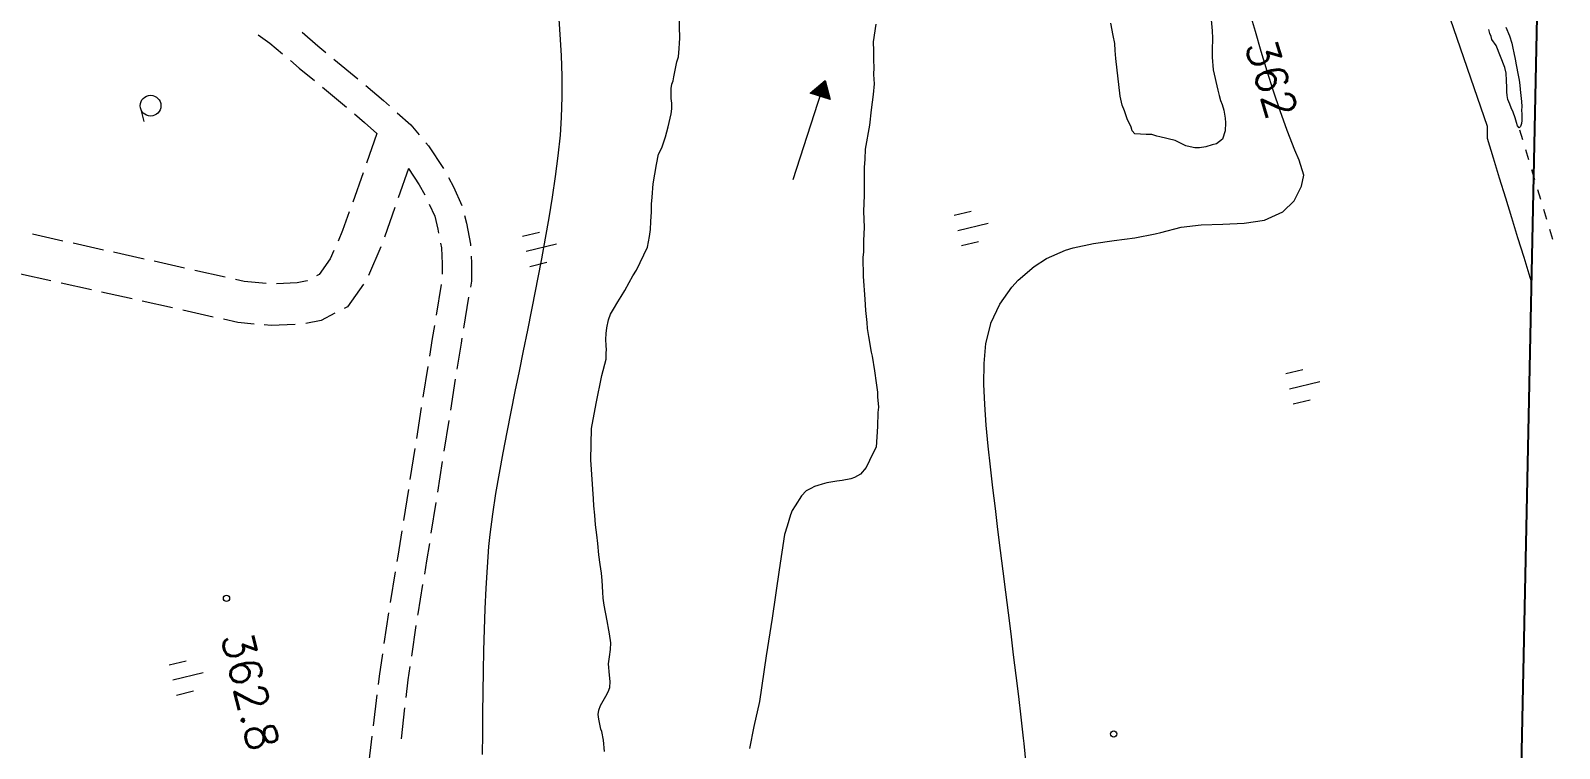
# Model space of a CAD drawing. Header units: millimetres. Extents: x 432273 to 1023813, y -32657 to 705940.
# Drawn here: x 825289 to 1009156, y 452578 to 538938 of the extents above; entities that cross this region are included whole.
import ezdxf

# ---------------------------------------------------------------- set-up
doc = ezdxf.new("R2010")
doc.units = ezdxf.units.MM
doc.header["$LTSCALE"] = 100
doc.linetypes.add('56301', pattern=[0.5, 0.25, -0.25])
doc.layers.get('Defpoints').update_dxf_attribs({"color": 153})
doc.layers.add('D-BGD', color=7, linetype='Continuous', lineweight=13)
doc.styles.add('BIGFONT', font='txt', dxfattribs={"height": 0.2, "bigfont": 'BIGFONT'})

# ---------------------------------------------------------------- blocks, each defined once
blk = doc.blocks.new('21311212131313131')
at = {"layer": 'D-BGD', "linetype": 'Continuous'}
for p, q in [((2514047.6056, -985329.1377, 360603.9805), (2512860.2592, -985715.4349, 360559.9805)), ((2509296.3827, -986875.6007, 360427.9805), (2508107.679, -987262.2949, 360383.9805)), ((2511671.5556, -986102.1291, 360515.9805), (2510483.729, -986489.3035, 360471.9805)), ((2502168.6297, -989195.9322, 360163.9805), (2500981.2833, -989582.2294, 360119.9805)), ((2504545.1599, -988422.0637, 360251.9805), (2503356.4562, -988808.7578, 360207.9805)), ((2506920.3327, -987648.5921, 360339.9805), (2505732.5062, -988035.7664, 360295.9805)), ((2532673.7807, -1016637.0307), (2531710.9949, -1013012.4816)), ((2534486.7339, -1016155.4393), (2533947.8505, -1014126.4361)), ((2530862.1849, -1017118.2251), (2530322.9044, -1015087.8645)), ((2514460.9307, -1056891.0271), (2513499.5023, -1053266.0811)), ((2512648.9379, -1057370.8642), (2512111.4118, -1055341.464)), ((2516274.2809, -1056410.7931), (2515735.8776, -1054380.9127)), ((2508735.1546, -1076842.3004), (2496772.7257, -1073216.6791)), ((2498568.0716, -1073760.6036), (2496772.7257, -1073216.6791)), ((2518051.332, -1108767.4257), (2517089.9035, -1105142.4796)), ((2519864.6822, -1108287.1916), (2519326.2789, -1106257.3112)), ((2516239.3392, -1109247.2627), (2515701.813, -1107217.8625)), ((2523727.7413, -1115556.0876, 363241.9804), (2527437.2241, -1116097.9067, 363320.9804)), ((2533626.595, -1116959.8742, 363296.9804), (2537341.3982, -1117466.9846, 363242.9804)), ((2538580.5708, -1117635.7567, 363224.9804), (2542295.374, -1118142.8671, 363170.9804)), ((2522259.6128, -1118879.3181, 363215.9804), (2525968.6154, -1119422.0144, 363297.9804)), ((2543533.1892, -1118312.0363, 363153.9804), (2547248.8696, -1118819.6269, 363099.9804)), ((2548486.6848, -1118988.796, 363081.9804), (2552202.3651, -1119496.3866, 363027.9804)), ((2532156.6931, -1120294.6743, 363310.9804), (2535871.016, -1120802.6619, 363256.9804)), ((2537110.1886, -1120971.434, 363238.9804), (2540824.5116, -1121479.4216, 363185.9804)), ((2563336.7996, -1121069.2591, 363084.9804), (2567053.4145, -1121539.74, 362911.9804)), ((2508371.9289, -1123112.5603, 362689.9804), (2511936.0886, -1124275.9477, 362632.9804)), ((2542063.204, -1121649.0709, 363167.9804), (2545778.8844, -1122156.6615, 363113.9804)), ((2547016.6996, -1122325.8306, 363095.9804), (2550732.38, -1122833.4212, 363041.9804)), ((2573261.8898, -1122225.1997, 362830.9804), (2576994.2353, -1122585.7281, 362886.9804)), ((2513125.0467, -1124663.4789, 362613.9804), (2516689.2064, -1125826.8663, 362556.9804)), ((2556920.7905, -1123697.143, 363029.9804), (2560630.2733, -1124238.9621, 363127.9804)), ((2561867.5252, -1124411.2429, 363130.9804), (2565583.6599, -1124882.6011, 362960.9804)), ((2504271.0036, -1127000.9673, 362459.9804), (2507832.5959, -1128173.2095, 362483.9804)), ((2517874.2398, -1126223.6493, 362538.9804), (2521342.7906, -1127647.0673, 362495.9804)), ((2571786.898, -1125600.5349, 362813.9804), (2575519.6405, -1125962.4207, 362869.9804)), ((2576763.7556, -1126082.5968, 362887.9804), (2580495.6209, -1126444.0025, 362943.9804)), ((2509020.5104, -1128564.7295, 362491.9804), (2512582.1027, -1129736.9718, 362516.9804)), ((2495406.3762, -1132350.3429, 362375.9804), (2497749.0041, -1129422.6231, 362430.9804)), ((2498839.1805, -1133664.1289, 362392.9804), (2501179.1769, -1130734.9685, 362447.9804)), ((2521910.1757, -1144880.4044, 362527.9804), (2521172.2374, -1148556.6267, 362604.9804)), ((2526739.1122, -1146222.0205, 362540.9804), (2526002.5313, -1149897.8458, 362617.9804)), ((2570490.3493, -1150151.7255), (2569528.9208, -1146526.7795)), ((2568678.3565, -1150631.5626), (2568140.8304, -1148602.1624)), ((2572303.6995, -1149671.4915), (2571765.2962, -1147641.6111)), ((2520927.0306, -1149781.3171, 362629.9804), (2520189.0923, -1153457.5394, 362706.9804)), ((2525756.8442, -1151123.4133, 362642.9804), (2525020.2633, -1154799.2387, 362718.9804)), ((2501798.527, -1155489.0853), (2503409.4008, -1155062.1736)), ((2519943.4052, -1154683.1069, 362732.9804), (2519205.9471, -1158358.452, 362808.9804)), ((2524774.5762, -1156024.8062, 362744.9804), (2524037.9953, -1159700.6316, 362820.9804)), ((2518960.2601, -1159584.0196, 362834.9804), (2518222.3218, -1163260.2419, 362911.9804)), ((2523792.3082, -1160926.1991, 362845.9804), (2523054.8501, -1164601.5442, 362922.9804)), ((2517976.6347, -1164485.8094, 362936.9804), (2517239.1766, -1168161.1545, 363013.9804)), ((2522809.1631, -1165827.1117, 362947.9804), (2522072.5821, -1169502.9371, 363024.9804))]:
    blk.add_line(p, q, dxfattribs=at)
for points, elevation in [([(2525525.8101, -1052689.1495), (2523240.8329, -1051677.6759), (2521149.597, -1050270.6465), (2520282.4201, -1049522.3123), (2518624.4474, -1047657.044), (2517628.3169, -1046165.4933), (2516553.5574, -1043901.2735), (2516247.6981, -1042981.4093), (2515684.7639, -1040552.7668), (2515293.484, -1038081.2897), (2514911.8079, -1035592.2693), (2514389.5943, -1033151.7176), (2514199.8803, -1032477.8419), (2513510.8144, -1030071.3532), (2513179.2715, -1027678.1799), (2513043.5838, -1025073.0142), (2512888.6884, -1022502.9351), (2512451.8858, -1020052.1387), (2511418.4879, -1017878.9641), (2510040.6335, -1016543.2557), (2508286.9477, -1015685.8261), (2506948.9244, -1015443.5587), (2505158.6885, -1016048.1702), (2503970.2995, -1016594.642), (2501620.0278, -1017576.6919), (2499264.3132, -1018464.5592), (2496901.4914, -1019302.9342), (2494526.7605, -1020100.5885), (2492161.6334, -1020880.6995), (2489788.5669, -1021633.6635), (2487415.5004, -1022386.6274)], 361999.9804), ([(2471439.1604, -1004235.2667), (2500613.6429, -993529.5689), (2502020.7487, -993479.0435), (2504398.6172, -992717.3079), (2506777.3178, -991933.2271), (2509151.2165, -991157.918), (2511521.1455, -990369.0353), (2513891.0745, -989580.1527), (2516261.0035, -988791.27), (2518635.7344, -987993.6157), (2519261.7849, -987785.2211)], 361999.9804), ([(2578487.892, -1047344.6128), (2575992.5965, -1047654.4514), (2575358.8006, -1047729.3021), (2572857.871, -1048070.2575), (2570356.9414, -1048411.2129), (2567855.1797, -1048774.5135), (2565353.4179, -1049137.8141), (2562851.6561, -1049501.1148), (2560345.0924, -1049873.187), (2557843.3306, -1050236.4876), (2555336.7669, -1050608.5599), (2552835.0052, -1050971.8605), (2550319.6698, -1051339.1308), (2547822.71, -1051693.6598), (2545325.7501, -1052048.1888), (2542824.8206, -1052389.1442), (2540324.7232, -1052707.7545), (2537830.26, -1052995.2479), (2535337.4611, -1053238.0509), (2532870.3363, -1053392.3054), (2530416.9764, -1053417.2907), (2527984.6798, -1053237.1996), (2525614.3586, -1052714.8235), (2525525.8101, -1052689.1495)], 361999.9804), ([(2489418.7527, -1105463.4403), (2491910.7193, -1105242.9824), (2494405.8235, -1105058.4433), (2496899.2632, -1104918.5946), (2499385.4044, -1104854.553), (2501873.0187, -1104871.1206), (2504017.3244, -1104973.3574), (2506502.2508, -1105182.26), (2508989.4824, -1105449.4266), (2511470.2478, -1105770.0551), (2513954.1506, -1106126.6024), (2516428.4496, -1106500.693), (2518910.6881, -1106901.9306), (2521383.3227, -1107320.7116), (2522624.0258, -1107532.503), (2525087.0565, -1107968.8272), (2527554.057, -1108418.7249), (2530012.2858, -1108863.8208), (2532479.2863, -1109313.7185), (2534937.5152, -1109758.8143), (2537404.5156, -1110208.7121), (2539858.7748, -1110640.2344), (2542331.4094, -1111059.0153), (2544791.3026, -1111459.4208), (2547261.6319, -1111819.9378), (2549737.5953, -1112149.3379), (2552216.0554, -1112411.7026), (2553657.2243, -1112528.0295), (2556153.4189, -1112674.6985), (2558656.0798, -1112767.9055), (2561155.6032, -1112825.1937), (2563664.7305, -1112864.9386), (2566165.9183, -1112877.5365), (2568676.71, -1112872.5911), (2571187.5017, -1112867.6457), (2573694.3237, -1112849.1267), (2576197.1759, -1112817.0342), (2578700.0282, -1112784.9416)], 361999.9804), ([(2525984.5173, -1131588.0887), (2526880.9084, -1133222.2651), (2527293.025, -1135062.1674)], 362459.9804), ([(2522142.0567, -1134977.2873), (2522155.9058, -1135001.9693), (2522428.6012, -1136211.4887), (2522598.1645, -1138688.1341)], 362459.9804)]:
    blk.add_lwpolyline(points, dxfattribs=dict(at, elevation=elevation))
for points in [[(2499048.9341, -1072601.0778), (2498324.3694, -1074992.9579), (2496772.7257, -1073216.6791)], [(2498901.3095, -1072743.7101), (2498280.3821, -1074792.1716), (2496953.2482, -1073272.1824)], [(2498752.7245, -1072888.0967), (2498237.3552, -1074589.6311), (2497133.3738, -1073326.3283)], [(2498604.6197, -1073031.6062), (2498193.848, -1074387.9677), (2497314.3765, -1073380.9545)], [(2498456.5149, -1073175.1157), (2498150.3409, -1074186.3043), (2497495.3792, -1073435.5806)], [(2498309.2873, -1073319.1053), (2498106.8338, -1073984.6409), (2497675.0246, -1073490.6037)], [(2498160.7024, -1073463.492), (2498063.3267, -1073782.9775), (2497856.0273, -1073545.2298)]]:
    blk.add_lwpolyline(points, close=True, dxfattribs=at)
at = {"layer": 'D-BGD', "linetype": 'Continuous', "extrusion": (0.41589, -0.754774, 0.507298), "elevation": 2071737.8043}
blk.add_lwpolyline([(1658134.5466, -798561.4117), (1659407.4088, -798528.9204), (1661863.7759, -798844.5496)], dxfattribs=at)
at = {"layer": 'D-BGD', "linetype": 'Continuous', "extrusion": (0.134305, 0.956807, 0.257843), "elevation": -634761.2492}
blk.add_lwpolyline([(-2659293.12, 545460.3405), (-2659884.1714, 545472.7604), (-2663042.4524, 545426.1856)], dxfattribs=at)
at = {"layer": 'D-BGD', "linetype": 'Continuous', "extrusion": (0.109064, -0.224153, 0.968432), "elevation": 875704.6089}
blk.add_lwpolyline([(1762247.8942, -1947364.0001), (1762715.7463, -1947227.6061), (1765941.3907, -1946738.1921)], dxfattribs=at)
at = {"layer": 'D-BGD', "linetype": 'Continuous', "extrusion": (0.134423, 0.958328, 0.252069), "elevation": -641650.6027}
blk.add_lwpolyline([(-2658226.8263, 542585.3834), (-2659800.3083, 542621.5513), (-2661975.7823, 542589.5169)], dxfattribs=at)
at = {"layer": 'D-BGD', "linetype": 'Continuous', "extrusion": (0.134822, 0.961107, 0.241032), "elevation": -644360.1527}
blk.add_lwpolyline([(-2684223.7363, 534066.8241), (-2686335.889, 534035.9127), (-2687972.9204, 534080.219)], dxfattribs=at)
at = {"layer": 'D-BGD', "linetype": 'Continuous', "extrusion": (0.081932, -0.192995, 0.977773), "elevation": 776900.1848}
blk.add_lwpolyline([(1870038.7016, -1893208.107), (1872371.7939, -1892731.1588), (1873731.0614, -1892568.9964)], dxfattribs=at)
at = {"layer": 'D-BGD', "linetype": 'Continuous', "extrusion": (0.132758, 0.953171, 0.271737), "elevation": -629602.2677}
blk.add_lwpolyline([(-2688483.5014, 555026.6368), (-2692070.1533, 555124.3121), (-2692231.3274, 555117.0384)], dxfattribs=at)
at = {"layer": 'D-BGD', "linetype": 'Continuous', "extrusion": (-0.400933, 0.362582, 0.841301), "elevation": -1105844.8036}
blk.add_lwpolyline([(-843908.6197, 2391575.7146), (-846085.2693, 2391520.2173), (-847644.269, 2391721.8573)], dxfattribs=at)
at = {"layer": 'D-BGD', "linetype": 'Continuous', "extrusion": (0.135357, 0.967267, 0.214646), "elevation": -662894.7839}
blk.add_lwpolyline([(-2682978.0594, 517370.606), (-2686082.5029, 517325.556), (-2686727.9764, 517342.9617)], dxfattribs=at)
at = {"layer": 'D-BGD', "linetype": 'Continuous', "extrusion": (-0.093406, -0.896241, 0.433621), "elevation": 922757.0917}
blk.add_lwpolyline([(2670730.4246, -41362.7077), (2672352.6555, -41445.9397), (2674477.926, -41410.4274)], dxfattribs=at)
at = {"layer": 'D-BGD', "linetype": 'Continuous', "extrusion": (-0.092841, -0.892874, 0.440632), "elevation": 926120.3067}
blk.add_lwpolyline([(2669411.8281, -50323.2295), (2672123.4548, -50461.3622), (2673157.8608, -50444.6526)], dxfattribs=at)
at = {"layer": 'D-BGD', "linetype": 'Continuous', "extrusion": (0.445781, -0.372181, 0.814101), "elevation": 1828853.3427}
blk.add_lwpolyline([(735060.0587, -1939690.3419), (737836.4379, -1939619.7403), (738808.3452, -1939642.1262)], dxfattribs=at)
at = {"layer": 'D-BGD', "linetype": 'Continuous', "extrusion": (0.443854, -0.369893, 0.816194), "elevation": 1824237.8158}
blk.add_lwpolyline([(733862.9645, -1949651.6796), (735445.3532, -1949611.8719), (737461.2906, -1949663.7949)], dxfattribs=at)
at = {"layer": 'D-BGD', "linetype": 'Continuous', "extrusion": (0.014469, 0.007924, 0.999864), "elevation": 389990.9896}
blk.add_lwpolyline([(2516920.7758, -1131378.3128), (2519666.5465, -1133237.1597), (2519875.2015, -1133618.1781)], dxfattribs=at)
at = {"layer": 'D-BGD', "linetype": 'Continuous', "extrusion": (-0.093394, -0.264271, 0.959916), "elevation": 411883.3205}
blk.add_lwpolyline([(2746682.8112, -117194.8734), (2749058.8486, -117141.3571), (2750431.1921, -117209.1444)], dxfattribs=at)
at = {"layer": 'D-BGD', "linetype": 'Continuous', "extrusion": (0.018725, 0.005602, 0.999809), "elevation": 403252.8805}
blk.add_lwpolyline([(-1806232.9997, -2080876.6229), (-1806910.6775, -2081718.9889), (-1808701.6441, -2083179.0354), (-1809052.1317, -2083253.9307)], dxfattribs=at)
at = {"layer": 'D-BGD', "linetype": 'Continuous', "extrusion": (0.770079, -0.618883, 0.154798), "elevation": 2678546.6857}
blk.add_lwpolyline([(675568.1044, -52899.5572), (678068.6531, -52931.9476), (679317.4717, -52913.728)], dxfattribs=at)
at = {"layer": 'D-BGD', "linetype": 'Continuous', "extrusion": (0.765018, -0.614952, 0.191264), "elevation": 2678117.6056}
blk.add_lwpolyline([(676984.0379, -152689.2809), (678361.9887, -152707.6195), (680733.5135, -152671.9612)], dxfattribs=at)
at = {"layer": 'D-BGD', "linetype": 'Continuous', "extrusion": (0.03205, 0.002241, 0.999484), "elevation": 440731.0528}
blk.add_lwpolyline([(-1309859.0891, -2429106.8339), (-1312759.7734, -2429106.8339), (-1313599.6499, -2428982.3339)], dxfattribs=at)
at = {"layer": 'D-BGD', "linetype": 'Continuous', "extrusion": (0.01362, 0.005827, 0.99989), "elevation": 389680.2653}
blk.add_lwpolyline([(2487520.7031, -1143831.308), (2488511.4913, -1142371.6566), (2489759.6634, -1140827.1609)], dxfattribs=at)
at = {"layer": 'D-BGD', "linetype": 'Continuous', "extrusion": (0.116724, -0.002964, 0.99316), "elevation": 657808.1673}
blk.add_lwpolyline([(-1075522.8711, -2490933.0886), (-1078179.2368, -2490796.057), (-1079252.646, -2490607.6385)], dxfattribs=at)
at = {"layer": 'D-BGD', "linetype": 'Continuous', "extrusion": (0.128332, -0.004991, 0.991719), "elevation": 689520.6567}
blk.add_lwpolyline([(-1042197.0488, -2502096.0609), (-1044187.2791, -2502018.1966), (-1045923.3754, -2501737.8851)], dxfattribs=at)
at = {"layer": 'D-BGD', "linetype": 'Continuous'}
for points in [[(2488645.3847, -991526.4511, 360099.9805), (2489678.8305, -991054.763, 360099.9805), (2490554.0042, -990747.2392, 360099.9805), (2491149.5761, -990617.2622, 360099.9805), (2491699.6255, -990507.9659, 360099.9805), (2492466.8517, -990335.1542, 360099.9805), (2493143.8649, -990181.3588, 360099.9805), (2494384.5011, -989914.2975, 360099.9805), (2494993.6466, -989780.3507, 360099.9805), (2495578.7825, -989690.2621, 360099.9805), (2496099.1881, -989655.9408, 360099.9805), (2497530.4949, -989436.2578, 360099.9805), (2498126.7077, -989409.235, 360099.9805), (2498614.3321, -989413.97, 360099.9805), (2499022.1796, -989397.8329, 360099.9805), (2499529.0117, -989367.4813, 360099.9805), (2499837.8746, -989365.5586, 360099.9805), (2500199.3673, -989392.4474, 360099.9805), (2500561.5009, -989522.2906, 360109.9805), (2500708.122, -989670.9588, 360109.9805), (2500471.5462, -989894.8602, 360109.9805), (2500081.8829, -990023.5555, 360109.9805), (2499525.3672, -990186.3138, 360109.9805), (2498836.2535, -990424.6879, 360109.9805), (2498329.871, -990683.2933, 360099.9805), (2497893.8529, -990855.0145, 360099.9805), (2497330.0387, -991093.58, 360069.9805), (2496851.8268, -991196.6013, 360059.9805), (2496412.0303, -991229.4495, 360059.9805), (2495900.3963, -991268.5727, 360059.9805), (2495067.158, -991291.2431, 360059.9805), (2494164.3876, -991378.4525, 360059.9805), (2493478.6027, -991527.4459, 360059.9805), (2490859.9974, -992624.8089, 360059.9805), (2490149.629, -993193.5589, 360069.9805), (2489806.3205, -993279.2282, 360069.9805), (2489434.2004, -993417.5273, 360069.9805), (2488976.6693, -993566.0712, 360069.9805)], [(2488516.2688, -1026956.5625, 360079.9805), (2489814.1453, -1026834.8405, 360089.9805), (2490684.1345, -1026786.6874, 360089.9805), (2492147.8399, -1026778.5471, 360079.9805), (2492976.2763, -1026764.6483, 360029.9805), (2494508.8729, -1026589.0148, 359889.9805), (2496947.1193, -1026008.5373, 359769.9806), (2497581.1066, -1025808.3872, 359759.9806), (2498195.8862, -1025643.3236, 359729.9806), (2498655.0817, -1025450.0894, 359709.9806), (2499329.7896, -1025238.0301, 359709.9806), (2500286.2134, -1025031.9876, 359699.9806), (2500860.081, -1025004.1326, 359699.9806), (2501804.213, -1025007.9684, 359759.9806), (2502803.7296, -1025327.1334, 359839.9806), (2503399.6268, -1026029.5624, 359979.9805), (2503545.674, -1026554.129, 359999.9805), (2503768.8102, -1027291.9028, 360009.9805), (2503924.0787, -1028049.5252, 360019.9805), (2503947.1317, -1028632.1645, 360029.9805), (2503832.1439, -1029196.237, 360039.9805), (2503724.4547, -1029684.5023, 360069.9805), (2503088.7456, -1031012.3478, 360099.9805), (2502680.5251, -1032840.9417, 359879.9805), (2502608.9459, -1033200.77, 359899.9805), (2502455.5427, -1033835.0155, 359949.9805), (2502453.754, -1034483.8581, 359959.9805), (2502402.1572, -1035869.2597, 359979.9805), (2502031.319, -1036213.4674, 359979.9805), (2501602.5994, -1036309.3815, 359989.9805), (2500620.9512, -1036832.2263, 359979.9805), (2499677.0775, -1037181.9438, 359939.9805), (2498973.5581, -1037446.6329, 359919.9805), (2497889.3382, -1037719.5197, 359919.9805), (2493368.8285, -1038334.328, 360129.9805), (2492420.5355, -1038442.2182, 360119.9805), (2491599.2063, -1038505.6092, 360119.9805), (2490629.2091, -1038715.6215, 360119.9805), (2489132.3398, -1039013.417, 360119.9805)], [(2489865.7423, -1067266.0458, 360159.9805), (2492007.3601, -1067560.6177, 360129.9805), (2493075.3185, -1067484.0357, 360129.9805), (2494180.6687, -1067484.9253, 360129.9805), (2495083.4391, -1067397.716, 360129.9805), (2495927.7543, -1067438.1114, 360149.9805), (2497036.4333, -1067349.6202, 360179.9805), (2498313.2465, -1067432.9747, 360189.9805), (2500167.7057, -1067627.3472, 360209.9805), (2502009.4236, -1067803.3442, 360209.9805), (2504906.6167, -1068237.937, 360219.9805), (2506126.8304, -1068278.9064, 360219.9805), (2507113.9883, -1068329.0969, 360209.9805), (2508852.3023, -1068277.4811, 360209.9805), (2510508.3427, -1068272.0287, 360219.9805), (2512387.0028, -1068297.2435, 360229.9805), (2514328.9201, -1068186.082, 360239.9805), (2515893.9154, -1068221.9911, 360209.9805), (2517326.504, -1068208.2167, 360209.9805), (2517928.1596, -1068275.3766, 360209.9805), (2520222.798, -1068186.3019, 360239.9805), (2522962.2261, -1067930.308, 360279.9805), (2524308.7627, -1067823.824, 360299.9805), (2525752.8109, -1067622.5164, 360289.9805), (2526503.1347, -1067543.0551, 360289.9805), (2527426.7772, -1067376.0689, 360299.9805), (2529337.9603, -1067008.6742, 360319.9805), (2529780.2534, -1066908.7904, 360319.9805), (2531559.6707, -1066594.6664, 360319.9805), (2533014.987, -1066331.1252, 360299.9805), (2534099.8478, -1066161.1928, 360299.9805), (2534673.7154, -1066133.3378, 360299.9805), (2535899.7545, -1066017.8908, 360299.9805), (2536564.476, -1066073.9738, 360299.9805), (2538255.603, -1066087.7291, 360239.9805), (2540726.3149, -1066197.6471, 360209.9805), (2541517.4263, -1066585.1295, 360189.9805), (2543213.0396, -1067319.5649, 360199.9805), (2544024.4492, -1068003.1688, 360179.9805), (2544431.981, -1068716.4834, 360179.9805), (2544594.0984, -1069170.0448, 360179.9805), (2544820.8217, -1070171.9911, 360179.9805), (2544925.957, -1070833.7664, 360179.9805), (2545163.5659, -1072024.0781, 360209.9805), (2545303.979, -1072579.7616, 360229.9805), (2545485.945, -1073101.1907, 360239.9805), (2545627.3816, -1073509.2295, 360249.9805), (2545853.397, -1073929.3688, 360279.9805), (2546181.3433, -1074496.5118, 360299.9805), (2546787.8678, -1075033.7528, 360319.9805), (2547987.085, -1075758.6514, 360209.9805), (2548545.973, -1076133.0098, 360239.9805), (2549080.4017, -1076322.9725, 360259.9805), (2550458.1222, -1076700.9754, 360279.9805), (2551481.6484, -1076976.2823, 360279.9805), (2555717.0562, -1077527.843, 360329.9805), (2561557.1564, -1078251.0483, 360309.9805), (2566116.4737, -1078877.3257, 360259.9805), (2571612.6244, -1079583.2461, 360179.9805), (2574646.0027, -1080206.3956, 360039.9805), (2577310.1401, -1080650.2096, 360009.9805)], [(2520043.8836, -1095460.6784, 360129.9805), (2517241.3801, -1094165.8915, 359979.9805), (2515947.215, -1093947.6337, 359929.9805), (2515126.9094, -1093863.3801, 359929.9805), (2514166.0663, -1093827.5953, 359929.9805), (2512999.3147, -1093793.0923, 359929.9805), (2512050.3808, -1093798.0281, 359929.9805), (2511238.0146, -1093740.9217, 359929.9805), (2509607.6482, -1093657.8255, 359939.9805), (2507297.7049, -1093316.7075, 359969.9805), (2506053.8643, -1093068.9973, 359979.9805), (2505279.4639, -1092713.464, 359979.9805), (2503939.3266, -1092287.6332, 360009.9805), (2502737.8711, -1091983.3235, 360019.9805), (2501142.9738, -1091668.8361, 360019.9805), (2500532.5465, -1091596.8743, 360019.9805), (2499856.5568, -1091603.0249, 360019.9805), (2499293.7661, -1091693.9457, 360029.9805), (2498831.6244, -1091725.9617, 360039.9805), (2498123.6856, -1091748.8235, 360039.9805), (2497572.3545, -1091652.2111, 360039.9805), (2497161.5608, -1091507.13, 360039.9805), (2496681.2349, -1091426.5879, 360039.9805), (2494876.4593, -1091099.8087, 360039.9805), (2494282.9344, -1090934.4964, 360039.9805), (2493274.2635, -1090861.1284, 360049.9805), (2492638.9944, -1090855.3699, 360049.9805), (2492014.1614, -1090809.723, 360049.9805), (2489230.2342, -1090938.7531, 360089.9805)], [(2578008.1978, -1098075.9258, 360029.9805), (2576650.3929, -1098244.6434, 360049.9805), (2575634.873, -1098475.3364, 360059.9805), (2575331.4529, -1098571.4418, 360059.9805), (2574757.3939, -1098724.5962, 360069.9805), (2574161.822, -1098854.5733, 360059.9805), (2573599.8635, -1098923.1489, 360059.9805), (2573056.4718, -1098853.6837, 360059.9805), (2572499.6979, -1098662.8887, 360059.9805), (2571928.7095, -1098373.1092, 360059.9805), (2571363.3552, -1098052.2128, 360059.9805), (2570849.7985, -1097782.4731, 360059.9805), (2570314.5375, -1097614.8555, 360059.9805), (2569572.3444, -1097596.1643, 360039.9805), (2568844.3658, -1097676.4578, 360029.9805), (2567482.5912, -1097831.6019, 360009.9805), (2566608.8236, -1097740.882, 359989.9805), (2565744.6598, -1097632.6188, 359989.9805), (2564949.8369, -1097585.1161, 359999.9805), (2563855.3724, -1097772.5919, 360009.9805), (2563426.6528, -1097868.5059, 360029.9805), (2562281.8637, -1098085.4341, 360049.9805), (2560436.884, -1098477.6705, 360099.9805), (2559589.8809, -1098629.6102, 360119.9805), (2558858.7647, -1098673.9849, 360099.9805), (2557449.1622, -1098791.5458, 360099.9805), (2556595.0519, -1098893.9932, 360119.9805), (2555518.9628, -1099068.7275, 360129.9805), (2554379.8078, -1099254.5389, 360119.9805), (2553008.4294, -1099427.2262, 360109.9805), (2551983.497, -1099550.163, 360109.9805), (2550759.7632, -1099723.8739, 360099.9805), (2549613.501, -1099860.193, 360099.9805), (2548495.2182, -1099966.2274, 360089.9805), (2547646.7419, -1100037.5579, 360089.9805), (2542963.7322, -1100449.4038, 360069.9805), (2539182.4023, -1100442.8323, 360019.9805), (2536192.6909, -1099968.9919, 359989.9805), (2532788.2161, -1099336.4969, 359979.9805), (2530813.642, -1098882.5624, 360039.9805), (2530061.845, -1098881.4146, 360039.9805), (2529709.124, -1098859.3277, 360039.9805), (2529179.9467, -1098888.847, 360049.9805), (2528466.3738, -1098942.8256, 360049.9805), (2527746.5259, -1098924.9667, 360049.9805)], [(2527746.5259, -1098924.9667, 360049.9805), (2527045.8857, -1098872.0212, 360069.9805), (2526090.0359, -1098702.1653, 360069.9805), (2525409.6269, -1098466.4886, 360089.9805), (2524800.4144, -1098121.5826, 360109.9805), (2523896.9361, -1097626.9849, 360109.9805), (2523253.4694, -1097240.526, 360119.9805), (2522514.3468, -1096778.9009, 360149.9805), (2521557.4065, -1096277.8369, 360159.9805), (2520731.2085, -1095871.1468, 360159.9805), (2520043.8836, -1095460.6784, 360129.9805)], [(2513884.3985, -1116266.6799, 362805.9804), (2514812.1638, -1116013.0276, 363039.9804), (2517346.8981, -1115485.3712, 362999.9804), (2517516.1131, -1115471.9823, 363016.9804)], [(2518756.2509, -1115374.5139, 363144.9804), (2519586.6013, -1115309.2211, 363229.9804), (2521763.0474, -1115269.4475, 363199.9804), (2522490.3421, -1115375.7459, 363215.9804)], [(2512629.1376, -1120519.2894, 362761.9804), (2514074.4761, -1119838.7321, 362549.9804), (2515624.9987, -1119422.1034, 363039.9804), (2516075.103, -1119328.7759, 363031.9804)], [(2517299.515, -1119076.7737, 363009.9804), (2517848.3735, -1118963.4053, 362999.9804), (2519756.0364, -1118810.6909, 363229.9804), (2521017.2137, -1118785.1623, 363208.9804)]]:
    blk.add_polyline3d(points, dxfattribs=at)
for centre, radius in [((2574625.1208, -1036907.7079, 362609.9804), 375), ((2560539.0925, -1143918.55, 362809.9804), 375), ((2501478.4902, -1154281.2902), 1249.8749)]:
    blk.add_circle(centre, radius, dxfattribs=at)
at = {"layer": 'Defpoints'}
blk.add_lwpolyline([(2358657.0594, -1541785.2211), (2831012.6992, -1541785.2211), (2831012.6992, -987785.2211), (2358657.0594, -987785.2211)], close=True, dxfattribs=at)
at = {"layer": 'D-BGD', "linetype": 'Continuous', "style": 'BIGFONT'}
for s, rotation, p in [('362', 18.254568675, (2491438.0971, -1022860.4487, 361999.9804)), ('362.8', 14.862356431, (2565118.6161, -1144482.9267))]:
    blk.add_text(s, height=3749.9998, rotation=rotation, dxfattribs=at).set_placement(p)

msp = doc.modelspace()

# ---------------------------------------------------------------- block references
at = {"layer": 'D-BGD', "linetype": '56301', "rotation": 268.807065034117}
msp.add_blockref('21311212131313131', (2045832.1, 3006806.9, 354000), dxfattribs=at)

doc.saveas('drawing.dxf')
